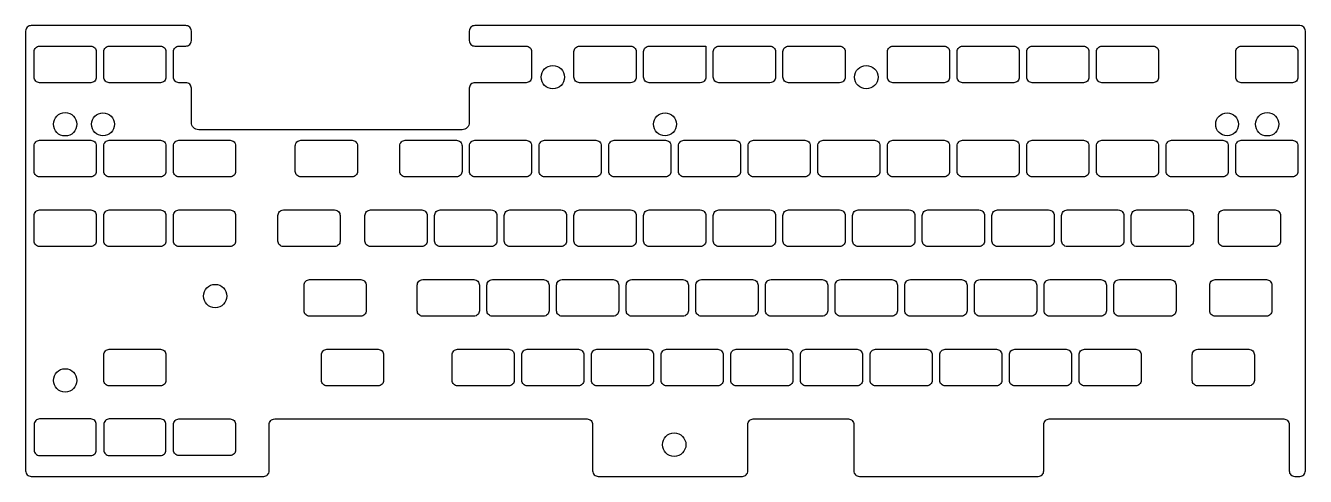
# Model space of a CAD drawing. Header units: millimetres. Extents: x -349 to 1, y -124 to 0.
import ezdxf

# ---------------------------------------------------------------- set-up
doc = ezdxf.new("R2010")
doc.units = ezdxf.units.MM
doc.layers.get('0').update_dxf_attribs({"linetype": 'CONTINUOUS'})

msp = doc.modelspace()

# ---------------------------------------------------------------- linework, layer by layer
for points in [[(-283.7, -123.73, 0.414214), (-282.2, -122.23), (-282.2, -109.53, -0.414214), (-280.7, -108.03), (-195.26, -108.03, -0.414214), (-193.76, -109.53), (-193.76, -122.23, 0.414214), (-192.26, -123.73), (-152.82, -123.73, 0.414214), (-151.32, -122.23), (-151.32, -109.53, -0.414214), (-149.82, -108.03), (-123.82, -108.03, -0.414214), (-122.32, -109.53), (-122.32, -122.23, 0.414214), (-120.82, -123.73), (-71.89, -123.73, 0.414214), (-70.39, -122.23), (-70.39, -109.53, -0.414214), (-68.89, -108.03), (-4.76, -108.03, -0.414214), (-3.26, -109.53), (-3.26, -122.23, 0.414214), (-1.76, -123.73), (-0.34, -123.73, 0.414214), (1.16, -122.23), (1.16, -1.97, 0.414214), (-0.34, -0.47), (-225.98, -0.47, 0.414214), (-227.48, -1.97), (-227.48, -4.58, 0.414214), (-225.98, -6.08), (-211.93, -6.08, -0.414214), (-210.43, -7.58), (-210.43, -14.58, -0.414214), (-211.93, -16.08), (-225.98, -16.08, 0.414214), (-227.48, -17.58), (-227.48, -26.96, -0.414214), (-229.48, -28.96), (-301.48, -28.96, -0.414214), (-303.48, -26.96), (-303.48, -17.58, 0.414214), (-304.98, -16.08), (-306.89, -16.08, -0.414214), (-308.39, -14.58), (-308.39, -7.58, -0.414214), (-306.89, -6.08), (-304.98, -6.08, 0.414214), (-303.48, -4.58), (-303.48, -1.97, 0.414214), (-304.98, -0.47), (-347.32, -0.47, 0.414214), (-348.82, -1.97), (-348.82, -122.23, 0.414214), (-347.32, -123.73)], [(-329.49, -7.58), (-329.49, -14.58, -0.414214), (-330.99, -16.08), (-344.99, -16.08, -0.414214), (-346.49, -14.58), (-346.49, -7.58, -0.414214), (-344.99, -6.08), (-330.99, -6.08, -0.414214)], [(-310.44, -7.58), (-310.44, -14.58, -0.414214), (-311.94, -16.08), (-325.94, -16.08, -0.414214), (-327.44, -14.58), (-327.44, -7.58, -0.414214), (-325.94, -6.08), (-311.94, -6.08, -0.414214)], [(-181.86, -7.58), (-181.86, -14.58, -0.414214), (-183.36, -16.08), (-197.36, -16.08, -0.414214), (-198.86, -14.58), (-198.86, -7.58, -0.414214), (-197.36, -6.08), (-183.36, -6.08, -0.414214)], [(-162.81, -6.08), (-162.81, -14.58, -0.414214), (-164.31, -16.08), (-178.31, -16.08, -0.414214), (-179.81, -14.58), (-179.81, -7.58, -0.414214), (-178.31, -6.08)], [(-143.76, -7.58), (-143.76, -14.58, -0.414214), (-145.26, -16.08), (-159.26, -16.08, -0.414214), (-160.76, -14.58), (-160.76, -7.58, -0.414214), (-159.26, -6.08), (-145.26, -6.08, -0.414214)], [(-124.71, -7.58), (-124.71, -14.58, -0.414214), (-126.21, -16.08), (-140.21, -16.08, -0.414214), (-141.71, -14.58), (-141.71, -7.58, -0.414214), (-140.21, -6.08), (-126.21, -6.08, -0.414214)], [(-96.13, -7.58), (-96.13, -14.58, -0.414214), (-97.63, -16.08), (-111.63, -16.08, -0.414214), (-113.13, -14.58), (-113.13, -7.58, -0.414214), (-111.63, -6.08), (-97.63, -6.08, -0.414214)], [(-77.08, -7.58), (-77.08, -14.58, -0.414214), (-78.58, -16.08), (-92.58, -16.08, -0.414214), (-94.08, -14.58), (-94.08, -7.58, -0.414214), (-92.58, -6.08), (-78.58, -6.08, -0.414214)], [(-58.03, -7.58), (-58.03, -14.58, -0.414214), (-59.53, -16.08), (-73.53, -16.08, -0.414214), (-75.03, -14.58), (-75.03, -7.58, -0.414214), (-73.53, -6.08), (-59.53, -6.08, -0.414214)], [(-38.98, -7.58), (-38.98, -14.58, -0.414214), (-40.48, -16.08), (-54.48, -16.08, -0.414214), (-55.98, -14.58), (-55.98, -7.58, -0.414214), (-54.48, -6.08), (-40.48, -6.08, -0.414214)], [(-0.88, -7.58), (-0.88, -14.58, -0.414214), (-2.38, -16.08), (-16.38, -16.08, -0.414214), (-17.88, -14.58), (-17.88, -7.58, -0.414214), (-16.38, -6.08), (-2.38, -6.08, -0.414214)], [(-329.49, -33.33), (-329.49, -40.33, -0.414214), (-330.99, -41.83), (-344.99, -41.83, -0.414214), (-346.49, -40.33), (-346.49, -33.33, -0.414214), (-344.99, -31.83), (-330.99, -31.83, -0.414214)], [(-310.44, -33.33), (-310.44, -40.33, -0.414214), (-311.94, -41.83), (-325.94, -41.83, -0.414214), (-327.44, -40.33), (-327.44, -33.33, -0.414214), (-325.94, -31.83), (-311.94, -31.83, -0.414214)], [(-306.89, -31.83), (-292.89, -31.83, -0.414214), (-291.39, -33.33), (-291.39, -40.33, -0.414214), (-292.89, -41.83), (-306.89, -41.83, -0.414214), (-308.39, -40.33), (-308.39, -33.33, -0.414214)], [(-258.06, -33.33), (-258.06, -40.33, -0.414214), (-259.56, -41.83), (-273.56, -41.83, -0.414214), (-275.06, -40.33), (-275.06, -33.33, -0.414214), (-273.56, -31.83), (-259.56, -31.83, -0.414214)], [(-229.48, -33.33), (-229.48, -40.33, -0.414214), (-230.98, -41.83), (-244.98, -41.83, -0.414214), (-246.48, -40.33), (-246.48, -33.33, -0.414214), (-244.98, -31.83), (-230.98, -31.83, -0.414214)], [(-210.43, -33.33), (-210.43, -40.33, -0.414214), (-211.93, -41.83), (-225.93, -41.83, -0.414214), (-227.43, -40.33), (-227.43, -33.33, -0.414214), (-225.93, -31.83), (-211.93, -31.83, -0.414214)], [(-191.38, -33.33), (-191.38, -40.33, -0.414214), (-192.88, -41.83), (-206.88, -41.83, -0.414214), (-208.38, -40.33), (-208.38, -33.33, -0.414214), (-206.88, -31.83), (-192.88, -31.83, -0.414214)], [(-172.33, -33.33), (-172.33, -40.33, -0.414214), (-173.83, -41.83), (-187.83, -41.83, -0.414214), (-189.33, -40.33), (-189.33, -33.33, -0.414214), (-187.83, -31.83), (-173.83, -31.83, -0.414214)], [(-153.28, -33.33), (-153.28, -40.33, -0.414214), (-154.78, -41.83), (-168.78, -41.83, -0.414214), (-170.28, -40.33), (-170.28, -33.33, -0.414214), (-168.78, -31.83), (-154.78, -31.83, -0.414214)], [(-134.23, -33.33), (-134.23, -40.33, -0.414214), (-135.73, -41.83), (-149.73, -41.83, -0.414214), (-151.23, -40.33), (-151.23, -33.33, -0.414214), (-149.73, -31.83), (-135.73, -31.83, -0.414214)], [(-115.18, -33.33), (-115.18, -40.33, -0.414214), (-116.68, -41.83), (-130.68, -41.83, -0.414214), (-132.18, -40.33), (-132.18, -33.33, -0.414214), (-130.68, -31.83), (-116.68, -31.83, -0.414214)], [(-96.13, -33.33), (-96.13, -40.33, -0.414214), (-97.63, -41.83), (-111.63, -41.83, -0.414214), (-113.13, -40.33), (-113.13, -33.33, -0.414214), (-111.63, -31.83), (-97.63, -31.83, -0.414214)], [(-77.08, -33.33), (-77.08, -40.33, -0.414214), (-78.58, -41.83), (-92.58, -41.83, -0.414214), (-94.08, -40.33), (-94.08, -33.33, -0.414214), (-92.58, -31.83), (-78.58, -31.83, -0.414214)], [(-58.03, -33.33), (-58.03, -40.33, -0.414214), (-59.53, -41.83), (-73.53, -41.83, -0.414214), (-75.03, -40.33), (-75.03, -33.33, -0.414214), (-73.53, -31.83), (-59.53, -31.83, -0.414214)], [(-38.98, -33.33), (-38.98, -40.33, -0.414214), (-40.48, -41.83), (-54.48, -41.83, -0.414214), (-55.98, -40.33), (-55.98, -33.33, -0.414214), (-54.48, -31.83), (-40.48, -31.83, -0.414214)], [(-19.93, -33.33), (-19.93, -40.33, -0.414214), (-21.43, -41.83), (-35.43, -41.83, -0.414214), (-36.93, -40.33), (-36.93, -33.33, -0.414214), (-35.43, -31.83), (-21.43, -31.83, -0.414214)], [(-0.88, -33.33), (-0.88, -40.33, -0.414214), (-2.38, -41.83), (-16.38, -41.83, -0.414214), (-17.88, -40.33), (-17.88, -33.33, -0.414214), (-16.38, -31.83), (-2.38, -31.83, -0.414214)], [(-329.49, -52.38), (-329.49, -59.38, -0.414214), (-330.99, -60.88), (-344.99, -60.88, -0.414214), (-346.49, -59.38), (-346.49, -52.38, -0.414214), (-344.99, -50.88), (-330.99, -50.88, -0.414214)], [(-310.44, -52.38), (-310.44, -59.38, -0.414214), (-311.94, -60.88), (-325.94, -60.88, -0.414214), (-327.44, -59.38), (-327.44, -52.38, -0.414214), (-325.94, -50.88), (-311.94, -50.88, -0.414214)], [(-291.39, -52.38), (-291.39, -59.38, -0.414214), (-292.89, -60.88), (-306.89, -60.88, -0.414214), (-308.39, -59.38), (-308.39, -52.38, -0.414214), (-306.89, -50.88), (-292.89, -50.88, -0.414214)], [(-262.82, -52.38), (-262.82, -59.38, -0.414214), (-264.32, -60.88), (-278.32, -60.88, -0.414214), (-279.82, -59.38), (-279.82, -52.38, -0.414214), (-278.32, -50.88), (-264.32, -50.88, -0.414214)], [(-239.01, -52.38), (-239.01, -59.38, -0.414214), (-240.51, -60.88), (-254.51, -60.88, -0.414214), (-256.01, -59.38), (-256.01, -52.38, -0.414214), (-254.51, -50.88), (-240.51, -50.88, -0.414214)], [(-219.96, -52.38), (-219.96, -59.38, -0.414214), (-221.46, -60.88), (-235.46, -60.88, -0.414214), (-236.96, -59.38), (-236.96, -52.38, -0.414214), (-235.46, -50.88), (-221.46, -50.88, -0.414214)], [(-200.91, -52.38), (-200.91, -59.38, -0.414214), (-202.41, -60.88), (-216.41, -60.88, -0.414214), (-217.91, -59.38), (-217.91, -52.38, -0.414214), (-216.41, -50.88), (-202.41, -50.88, -0.414214)], [(-181.86, -52.38), (-181.86, -59.38, -0.414214), (-183.36, -60.88), (-197.36, -60.88, -0.414214), (-198.86, -59.38), (-198.86, -52.38, -0.414214), (-197.36, -50.88), (-183.36, -50.88, -0.414214)], [(-162.81, -52.38), (-162.81, -59.38, -0.414214), (-164.31, -60.88), (-178.31, -60.88, -0.414214), (-179.81, -59.38), (-179.81, -52.38, -0.414214), (-178.31, -50.88), (-164.31, -50.88, -0.414214)], [(-143.76, -52.38), (-143.76, -59.38, -0.414214), (-145.26, -60.88), (-159.26, -60.88, -0.414214), (-160.76, -59.38), (-160.76, -52.38, -0.414214), (-159.26, -50.88), (-145.26, -50.88, -0.414214)], [(-124.71, -52.38), (-124.71, -59.38, -0.414214), (-126.21, -60.88), (-140.21, -60.88, -0.414214), (-141.71, -59.38), (-141.71, -52.38, -0.414214), (-140.21, -50.88), (-126.21, -50.88, -0.414214)], [(-105.66, -52.38), (-105.66, -59.38, -0.414214), (-107.16, -60.88), (-121.16, -60.88, -0.414214), (-122.66, -59.38), (-122.66, -52.38, -0.414214), (-121.16, -50.88), (-107.16, -50.88, -0.414214)], [(-86.61, -52.38), (-86.61, -59.38, -0.414214), (-88.11, -60.88), (-102.11, -60.88, -0.414214), (-103.61, -59.38), (-103.61, -52.38, -0.414214), (-102.11, -50.88), (-88.11, -50.88, -0.414214)], [(-67.56, -52.38), (-67.56, -59.38, -0.414214), (-69.06, -60.88), (-83.06, -60.88, -0.414214), (-84.56, -59.38), (-84.56, -52.38, -0.414214), (-83.06, -50.88), (-69.06, -50.88, -0.414214)], [(-48.51, -52.38), (-48.51, -59.38, -0.414214), (-50.01, -60.88), (-64.01, -60.88, -0.414214), (-65.51, -59.38), (-65.51, -52.38, -0.414214), (-64.01, -50.88), (-50.01, -50.88, -0.414214)], [(-29.46, -52.38), (-29.46, -59.38, -0.414214), (-30.96, -60.88), (-44.96, -60.88, -0.414214), (-46.46, -59.38), (-46.46, -52.38, -0.414214), (-44.96, -50.88), (-30.96, -50.88, -0.414214)], [(-5.64, -52.38), (-5.64, -59.38, -0.414214), (-7.14, -60.88), (-21.14, -60.88, -0.414214), (-22.64, -59.38), (-22.64, -52.38, -0.414214), (-21.14, -50.88), (-7.14, -50.88, -0.414214)], [(-255.67, -71.43), (-255.67, -78.43, -0.414214), (-257.17, -79.93), (-271.17, -79.93, -0.414214), (-272.67, -78.43), (-272.67, -71.43, -0.414214), (-271.17, -69.93), (-257.17, -69.93, -0.414214)], [(-224.72, -71.43), (-224.72, -78.43, -0.414214), (-226.22, -79.93), (-240.22, -79.93, -0.414214), (-241.72, -78.43), (-241.72, -71.43, -0.414214), (-240.22, -69.93), (-226.22, -69.93, -0.414214)], [(-205.67, -71.43), (-205.67, -78.43, -0.414214), (-207.17, -79.93), (-221.17, -79.93, -0.414214), (-222.67, -78.43), (-222.67, -71.43, -0.414214), (-221.17, -69.93), (-207.17, -69.93, -0.414214)], [(-186.62, -71.43), (-186.62, -78.43, -0.414214), (-188.12, -79.93), (-202.12, -79.93, -0.414214), (-203.62, -78.43), (-203.62, -71.43, -0.414214), (-202.12, -69.93), (-188.12, -69.93, -0.414214)], [(-167.57, -71.43), (-167.57, -78.43, -0.414214), (-169.07, -79.93), (-183.07, -79.93, -0.414214), (-184.57, -78.43), (-184.57, -71.43, -0.414214), (-183.07, -69.93), (-169.07, -69.93, -0.414214)], [(-148.52, -71.43), (-148.52, -78.43, -0.414214), (-150.02, -79.93), (-164.02, -79.93, -0.414214), (-165.52, -78.43), (-165.52, -71.43, -0.414214), (-164.02, -69.93), (-150.02, -69.93, -0.414214)], [(-129.47, -71.43), (-129.47, -78.43, -0.414214), (-130.97, -79.93), (-144.97, -79.93, -0.414214), (-146.47, -78.43), (-146.47, -71.43, -0.414214), (-144.97, -69.93), (-130.97, -69.93, -0.414214)], [(-110.42, -71.43), (-110.42, -78.43, -0.414214), (-111.92, -79.93), (-125.92, -79.93, -0.414214), (-127.42, -78.43), (-127.42, -71.43, -0.414214), (-125.92, -69.93), (-111.92, -69.93, -0.414214)], [(-91.37, -71.43), (-91.37, -78.43, -0.414214), (-92.87, -79.93), (-106.87, -79.93, -0.414214), (-108.37, -78.43), (-108.37, -71.43, -0.414214), (-106.87, -69.93), (-92.87, -69.93, -0.414214)], [(-72.32, -71.43), (-72.32, -78.43, -0.414214), (-73.82, -79.93), (-87.82, -79.93, -0.414214), (-89.32, -78.43), (-89.32, -71.43, -0.414214), (-87.82, -69.93), (-73.82, -69.93, -0.414214)], [(-53.27, -71.43), (-53.27, -78.43, -0.414214), (-54.77, -79.93), (-68.77, -79.93, -0.414214), (-70.27, -78.43), (-70.27, -71.43, -0.414214), (-68.77, -69.93), (-54.77, -69.93, -0.414214)], [(-34.22, -71.43), (-34.22, -78.43, -0.414214), (-35.72, -79.93), (-49.72, -79.93, -0.414214), (-51.22, -78.43), (-51.22, -71.43, -0.414214), (-49.72, -69.93), (-35.72, -69.93, -0.414214)], [(-8.02, -71.43), (-8.02, -78.43, -0.414214), (-9.52, -79.93), (-23.52, -79.93, -0.414214), (-25.02, -78.43), (-25.02, -71.43, -0.414214), (-23.52, -69.93), (-9.52, -69.93, -0.414214)], [(-310.44, -90.48), (-310.44, -97.48, -0.414214), (-311.94, -98.98), (-325.94, -98.98, -0.414214), (-327.44, -97.48), (-327.44, -90.48, -0.414214), (-325.94, -88.98), (-311.94, -88.98, -0.414214)], [(-250.91, -90.48), (-250.91, -97.48, -0.414214), (-252.41, -98.98), (-266.41, -98.98, -0.414214), (-267.91, -97.48), (-267.91, -90.48, -0.414214), (-266.41, -88.98), (-252.41, -88.98, -0.414214)], [(-215.19, -90.48), (-215.19, -97.48, -0.414214), (-216.69, -98.98), (-230.69, -98.98, -0.414214), (-232.19, -97.48), (-232.19, -90.48, -0.414214), (-230.69, -88.98), (-216.69, -88.98, -0.414214)], [(-196.14, -90.48), (-196.14, -97.48, -0.414214), (-197.64, -98.98), (-211.64, -98.98, -0.414214), (-213.14, -97.48), (-213.14, -90.48, -0.414214), (-211.64, -88.98), (-197.64, -88.98, -0.414214)], [(-177.09, -90.48), (-177.09, -97.48, -0.414214), (-178.59, -98.98), (-192.59, -98.98, -0.414214), (-194.09, -97.48), (-194.09, -90.48, -0.414214), (-192.59, -88.98), (-178.59, -88.98, -0.414214)], [(-158.04, -90.48), (-158.04, -97.48, -0.414214), (-159.54, -98.98), (-173.54, -98.98, -0.414214), (-175.04, -97.48), (-175.04, -90.48, -0.414214), (-173.54, -88.98), (-159.54, -88.98, -0.414214)], [(-138.99, -90.48), (-138.99, -97.48, -0.414214), (-140.49, -98.98), (-154.49, -98.98, -0.414214), (-155.99, -97.48), (-155.99, -90.48, -0.414214), (-154.49, -88.98), (-140.49, -88.98, -0.414214)], [(-119.94, -90.48), (-119.94, -97.48, -0.414214), (-121.44, -98.98), (-135.44, -98.98, -0.414214), (-136.94, -97.48), (-136.94, -90.48, -0.414214), (-135.44, -88.98), (-121.44, -88.98, -0.414214)], [(-100.89, -90.48), (-100.89, -97.48, -0.414214), (-102.39, -98.98), (-116.39, -98.98, -0.414214), (-117.89, -97.48), (-117.89, -90.48, -0.414214), (-116.39, -88.98), (-102.39, -88.98, -0.414214)], [(-81.84, -90.48), (-81.84, -97.48, -0.414214), (-83.34, -98.98), (-97.34, -98.98, -0.414214), (-98.84, -97.48), (-98.84, -90.48, -0.414214), (-97.34, -88.98), (-83.34, -88.98, -0.414214)], [(-62.79, -90.48), (-62.79, -97.48, -0.414214), (-64.29, -98.98), (-78.29, -98.98, -0.414214), (-79.79, -97.48), (-79.79, -90.48, -0.414214), (-78.29, -88.98), (-64.29, -88.98, -0.414214)], [(-43.74, -90.48), (-43.74, -97.48, -0.414214), (-45.24, -98.98), (-59.24, -98.98, -0.414214), (-60.74, -97.48), (-60.74, -90.48, -0.414214), (-59.24, -88.98), (-45.24, -88.98, -0.414214)], [(-12.79, -90.48), (-12.79, -97.48, -0.414214), (-14.29, -98.98), (-28.29, -98.98, -0.414214), (-29.79, -97.48), (-29.79, -90.48, -0.414214), (-28.29, -88.98), (-14.29, -88.98, -0.414214)], [(-329.49, -109.53, 0.414214), (-330.99, -108.03), (-344.99, -108.03, 0.414214), (-346.49, -109.53), (-346.49, -116.53, 0.414214), (-344.99, -118.03), (-330.99, -118.03, 0.414214), (-329.49, -116.53)], [(-310.44, -109.53, 0.414214), (-311.94, -108.03), (-325.94, -108.03, 0.414214), (-327.44, -109.53), (-327.44, -116.53, 0.414214), (-325.94, -118.03), (-311.94, -118.03, 0.414214), (-310.44, -116.53)], [(-306.89, -108.03), (-292.89, -108.03, -0.414214), (-291.39, -109.53), (-291.39, -116.53, -0.414214), (-292.89, -118.03), (-306.89, -118.03, -0.414214), (-308.39, -116.53), (-308.39, -109.53, -0.414214)]]:
    msp.add_lwpolyline(points, format="xyb", close=True)
for centre, radius in [((-204.64, -14.58), 3.2), ((-118.92, -14.58), 3.2), ((-337.99, -27.46), 3.2), ((-327.66, -27.46), 3.12), ((-173.96, -27.46), 3.12), ((-20.26, -27.46), 3.12), ((-9.3, -27.46), 3.2), ((-296.99, -74.42), 3.2), ((-337.99, -97.48), 3.2), ((-171.45, -115.06), 3.2)]:
    msp.add_circle(centre, radius)

doc.saveas('drawing.dxf')
